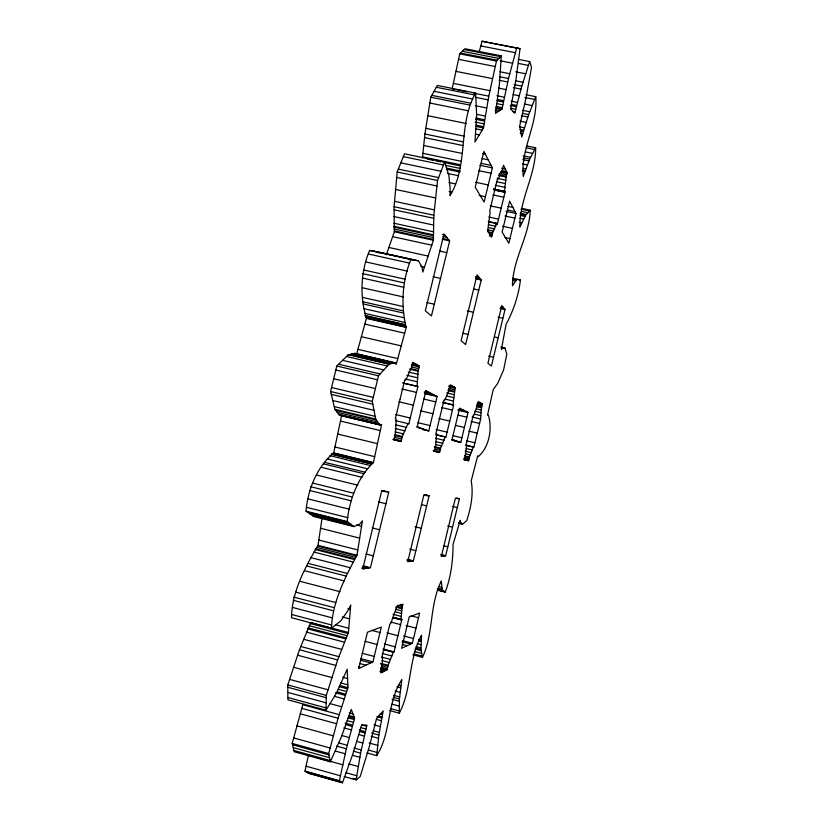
<?xml version="1.0" encoding="UTF-8"?>
<svg xmlns="http://www.w3.org/2000/svg" width="824" height="824" viewBox="0 0 824 824"><rect width="100%" height="100%" fill="white"/><g stroke="black" fill="none" stroke-linecap="round" stroke-linejoin="round"><path stroke-width="1.24" d="M389.628 710.566L399.321 713.193L399.434 699.01L401.834 679.666C386.714 702.357 391.441 732.794 376.712 755.629L366.927 752.92M322.132 517.575L318.012 545.364C305.034 567.499 291.964 591.508 291.5 617.732L331.382 628.249C332.505 602.076 344.71 577.923 356.967 555.283L362.436 520.83L359.872 523.992L354.001 526.618L347.172 521.52C349.386 499.972 357.668 477.673 373.406 462.573L381.584 424.679L379.586 424.854L339.488 415.265L334.925 409.343L330.589 391.513L336.8 366.041L348.222 354.784L354.567 353.352L394.696 362.663L396.22 364.383L406.211 327.427C400.67 305.22 402.318 280.871 410.826 259.508L418.541 260.817L422.115 267.522L422.805 272.075L433.403 240.248L433.846 215.229L437.544 180.487L444.538 162.143L404.491 153.8L397.189 171.989L394.078 206.7L394.336 231.76L386.374 254.75M412.814 654.792L422.506 657.356L420.899 649.394L421.558 635.191C408.189 659.344 412.134 688.843 399.321 713.193M348.418 632.502L310.72 622.563L299.442 649.765L287.772 684.94L287.895 699.803L326.005 710.206L326.283 695.384L337.634 659.962L348.418 632.502L350.746 605.012L347.893 610.646L340.776 620.905L331.382 628.249M453.015 404.759L455.209 387.682L450.481 384.839L449.41 389.268L444.672 400.443L444.002 400.093L435.906 433.558L436.607 433.805L435.546 446.629L434.485 451.047L439.553 452.489L440.603 448.153L445.248 436.916L445.887 437.142L453.633 405.078L443.25 402.462M422.424 158.002L424.906 134.013L430.777 97.222L437.338 85.449L475.654 93.112L476.653 115.453L474.954 141.986L483.492 127.947L488.776 96.161L496.46 61.048L501.301 55.836L465.024 48.75L459.741 53.848L452.17 88.838L454.693 89.342M401.824 619.576L401.051 619.864L401.824 608.699L402.874 604.322L396.993 606.165L390.71 623.665L389.886 623.974L381.728 657.707L382.583 657.305L381.945 668.449L380.863 672.92L387.095 669.654L388.145 665.287L393.223 652.278L394.016 651.908L401.824 619.576L394.542 617.681M395.448 420.631L408.858 423.835L417.881 386.58L417.047 386.147L418.067 371.161L419.292 366.113L412.865 362.261L411.609 367.432L405.707 380.276L404.79 379.802L400.062 399.29M481.237 410.022L482.256 403.925L478.641 401.752L473.769 415.492L473.254 415.234L466.209 444.455L466.734 444.641L464.685 459.648L468.568 460.75L469.484 456.949L473.357 447.02L473.852 447.205L480.639 419.045L481.237 410.022L476.354 408.869M497.346 224.077L505.03 192.26L504.556 191.343L506.08 177.067L507.121 172.762L503.526 165.315L502.465 169.713L498.18 179.045L497.665 178.056L489.641 211.243L490.177 212.129L487.664 230.988L491.588 237.055L492.628 232.759L496.851 223.252L497.346 224.077L494.905 223.551M527.144 146.044L535.662 147.795C535.827 175.213 519.172 199.573 519.944 227.064L525.547 215.26L530.265 210.172L521.746 208.369M444.538 162.143L448.884 175.337L450.162 189.015L450.007 195.721C469.124 164.553 457.485 124.465 475.654 93.112M501.301 55.836L499.437 83.945L495.523 113.403L502.022 108.974L508.521 78.517L516.699 47.916L520.026 48.719L515.979 79.413L510.561 109.015L514.794 113.197L521.788 86.129L529.688 61.584L518.409 59.39M376.712 755.629L378.865 735.049L383.191 710.906L376.547 718.61L369.337 746.626L360.191 776.569L356.112 779.906L344.123 776.548M530.265 210.172C529.245 236.55 512.672 259.23 512.456 285.743L517.06 279.295L520.408 279.995C518.657 295.538 513.434 310.638 506.07 324.368L501.435 349.335L502.63 347.862L504.927 348.068L506.842 354.124L503.577 370.017L497.675 383.397L493.195 389.649L487.499 415.214L488.385 415.131C492.474 428.861 489.363 446.814 478.414 456.527L477.735 455.754L471.184 481.01C473.687 494.184 470.792 508.078 466.734 520.727L462.522 524.157L458.844 523.25M356.112 779.906L360.593 753.146L366.917 725.048L361.602 725.099L352.837 754.042L342.475 782.8L308.516 773.273L304.983 771.161L308.413 755.217L312.1 756.247M354.001 526.618L313.831 516.524L306.023 511.189C307.764 489.477 316.941 467.033 333.679 452.881L373.406 462.573M333.679 452.881L341.723 415.142L339.488 415.265M342.475 782.8L339.375 780.802L346.348 748.789L354.608 718.271L351.261 709.402L341.342 736.955L330.321 761.798L294.271 751.756L292.19 743.423L302.81 704.726L339.189 714.655M399.959 399.681L395.293 418.952L396.241 419.292L395.376 434.392L394.119 439.563L401.02 441.53L402.246 436.483L407.993 423.515L408.858 423.835M370.45 567.684L388.804 491.928L381.594 491.228L362.756 568.91L370.45 567.684L363.054 565.8M449.636 240.896L431.446 315.952L425.328 310.833L443.982 233.892L449.636 240.896L442.22 239.279M372.912 661.878L381.316 627.115L367.473 632.214L358.656 668.614L372.912 661.878L360.83 658.664M428.758 430.973L437.091 396.509L425.926 390.731L417.191 426.811L428.758 430.973L422.702 429.531M492.392 167.869L484.131 202.045L475.211 187.182L483.863 151.41L492.392 167.869L479.805 165.253M429.098 495.791L423.793 495.286L407.726 561.762L413.38 560.866L429.098 495.791L425.411 494.884M481.216 280.006L465.622 344.556L461.121 340.796L477.055 274.856L481.216 280.006L476.303 278.924M412.361 643.235L419.643 613.035L409.24 616.857L401.649 648.292L412.361 643.235L402.503 640.65M460.781 442.488L468.011 412.505L459.617 408.158L452.088 439.367L460.781 442.488L454.611 441.015M516.02 213.478L508.841 243.245L502.125 232.049L509.603 201.087L516.02 213.478L506.132 211.377M459.421 498.705L455.363 498.314L441.355 556.416L445.681 555.726L459.421 498.705L456.352 498.036M505.019 309.484L491.372 366.103L487.921 363.219L501.837 305.529L505.019 309.484L500.127 308.392M379.586 424.854L375.682 419.066L372.273 401.391L378.494 375.796L388.99 364.249L394.696 362.663M330.321 761.798L328.683 753.558L338.077 718.25L347.934 687.679L347.203 669.243L336.779 692.541L326.005 710.206M479.218 51.758L482.081 41.2L518.378 48.317M525.928 94.709L535.765 96.665L528.658 114.598L521.746 137.031L519.738 125.763L526 98.066L531.521 67.372L529.688 61.584M356.339 355.123L366.433 318.373C359.666 296.465 360.572 271.693 369.585 250.434L378.267 251.959L378.937 253.04M437.874 590.221L445.238 592.116C450.986 576.944 453.004 560.547 453.056 544.406L460.235 520.366L460.565 522.509L462.522 524.157M535.662 147.795L529.657 159.114L523.261 176.326C520.531 149 538.051 123.95 535.765 96.665M422.506 657.356C433.743 633.131 429.335 605.043 441.293 581.054L442.2 590.036L445.238 592.116M313.831 516.524L314.861 516.133M485.274 41.952L520.026 48.719M480.794 45.948L515.422 52.684M464.211 49.543L500.549 56.64M462.398 51.284L498.891 58.422M518.43 63.427L528.462 65.395M500.24 60.77L512.61 63.191M460.575 53.045L497.222 60.224M459.741 53.848L496.46 61.048M458.556 59.328L495.255 66.538M515.7 71.832L525.753 73.81M499.89 71.77L509.798 73.717M499.849 76.797L508.521 78.517M515.463 80.773L523.034 82.266M455.95 71.369L492.608 78.62M499.076 80.268L507.738 81.978M514.217 84.625L521.788 86.129M513.404 87.632L520.974 89.136M498.602 88.127L506.029 89.6M513.095 94.564L519.182 95.769M524.806 97.479L534.663 99.436M453.344 83.379L489.971 90.681M496.893 95.728L504.319 97.211M457.217 89.847L467.311 91.866M473.625 93.122L488.776 96.161M511.292 101.198L517.379 102.413M524.806 104.092L532.232 105.575M436.318 87.272L474.696 94.956M497.356 99.436L503.546 100.672M497.119 100.734L503.31 101.97M511.694 104.463L516.566 105.441M475.5 97.335L488.117 99.859M510.2 105.431L516.288 106.656M496.604 103.587L502.784 104.823M434.073 91.31L472.585 99.035M522.323 110.272L529.781 111.765M510.808 108.335L515.68 109.314M496.079 106.43L502.259 107.676M495.842 107.728L502.022 108.974M512.631 111.498L515.072 111.982M522.437 113.352L528.658 114.598M431.807 95.368L470.463 103.144M496.069 108.655L501.023 109.654M475.345 105.699L486.675 107.985M430.777 97.222L469.484 105.019M495.059 110.406L498.798 111.158M521.644 115.782L527.865 117.029M429.85 103.01L468.506 110.828M519.903 121.138L526.134 122.395M476.437 114.299L485.233 116.081M519.398 126.772L524.394 127.782M475.788 117.966L484.584 119.748M475.623 119.253L484.409 121.035M519.851 129.481L523.601 130.233M520.809 130.789L523.312 131.294M475.263 122.076L484.038 123.858M520.171 133.127L522.673 133.632M476.148 125.145L483.667 126.669M427.831 115.7L466.363 123.538M475.984 126.422L483.492 127.947M475.912 128.832L482.184 130.11M475.603 134.157L479.259 134.899M526.196 147.795L534.735 149.535M425.812 128.307L464.231 136.176M525.331 151.904L532.685 153.408M424.906 134.013L463.273 141.903M523.219 155.798L530.605 157.322M523.487 157.847L529.657 159.114M424.525 137.608L462.831 145.498M522.766 159.64L528.946 160.917M482.73 153.563L485.254 154.088M522.416 163.873L527.37 164.903M423.68 145.488L461.873 153.388M482.019 158.548L488.23 159.835M523.302 168.395L525.784 168.91M522.581 170.218L525.063 170.733M522.303 171.093L524.785 171.608M481.329 163.368L491.114 165.397M501.61 168.302L505.349 169.075M422.846 153.315L460.925 161.226M501.631 170.589L506.575 171.619M500.971 171.474L507.121 172.762M500.807 172.154L506.966 173.431M422.475 156.859L460.492 164.779M499.22 173.37L506.606 174.915M427.326 159.022L433.455 160.299M435.906 160.814L440.809 161.834M443.261 162.338L460.42 165.923M478.517 170.589L491.104 173.205M498.86 174.853L506.245 176.388M498.695 175.522L506.08 177.067M403.358 156.622L443.456 164.996M445.578 165.367L460.266 168.426M497.305 178.386L505.905 180.178M446.67 168.117L460.111 170.928M446.608 169.25L460.049 172.062M497.006 181.836L505.586 183.628M400.855 162.864L441.056 171.279M447.483 173.4L458.494 175.708M495.348 185.318L505.133 187.367M475.675 182.31L488.261 184.957M493.555 189.036L504.556 191.343M398.342 169.126L438.646 177.603M493.638 189.18L504.628 191.487M493.803 189.489L504.793 191.807M493.978 189.808L504.958 192.116M494.06 189.953L505.03 192.26M448.915 182.506L455.064 183.803M397.189 171.989L437.544 180.487M492.855 194.917L503.825 197.224M396.694 177.479L436.957 185.987M479.125 195.37L485.418 196.699M449.121 191.456L451.593 191.982M508.037 206.381L512.878 207.411M520.995 209.152L529.533 210.954M521.788 211.397L527.926 212.695M490.218 205.835L501.188 208.163M507.594 210.027L515.052 211.603M520.129 213.148L526.289 214.456M520.593 214.209L525.547 215.26M519.985 215.383L524.929 216.434M395.623 189.469L435.68 197.987M519.862 218.236L523.58 219.03M505.009 216.022L514.897 218.123M519.11 222.295L521.602 222.83M488.797 217.021L498.541 219.102M394.562 201.344L434.413 209.863M488.292 221.419L496.923 223.376M488.56 221.831L497.099 223.665M494.833 223.428L497.263 223.943M502.547 226.24L512.435 228.351M488.395 224.705L495.739 226.281M394.078 206.7L433.846 215.229M488.529 227.589L494.658 228.897M394.026 209.79L433.723 218.308M487.478 229.752L493.617 231.07M487.705 231.698L492.628 232.759M488.776 232.636L492.474 233.429M489.652 234.377L492.113 234.902M505.019 237.528L509.963 238.589M489.291 235.849L491.753 236.385M393.923 216.537L433.445 225.055M393.821 223.222L433.177 231.74M442.447 234.48L444.888 235.015M443.096 236.622L446.845 237.436M393.779 226.25L433.053 234.758M393.862 227.115L433.105 235.623M442.57 238.476L448.771 239.825M394.057 229.01L433.228 237.508M394.253 230.895L433.352 239.393M394.336 231.76L433.403 240.248M392.636 236.653L431.766 245.181M439.388 250.99L446.793 252.608M388.887 247.478L428.13 256.079M512.487 278.265L520.408 279.995M512.806 279.027L516.576 279.851M513.084 280.541L515.494 281.077M376.939 251.722L418.541 260.817M373.983 251.207L414.729 260.168M369.585 250.434L412.062 259.714M475.438 276.637L479.166 277.461M368.462 254.039L409.734 263.134M475.644 278.131L480.577 279.212M420.786 266.245L424.473 267.058M433.136 276.761L440.552 278.399M365.98 261.981L407.303 271.127M473.862 288.987L478.785 290.079M363.497 269.953L404.872 279.151M362.364 273.578L403.77 282.807M500.971 306.971L503.443 307.527M500.848 308.052L504.535 308.876M362.436 278.059L403.719 287.277M497.995 317.219L502.887 318.322M467.28 310.885L473.429 312.265M362.601 287.813L403.606 297.011M426.884 302.552L434.289 304.211M362.766 297.433L403.492 306.61M362.838 301.759L403.441 310.936M363.178 303.932L403.688 313.089M494.534 336.944L498.201 337.778M363.92 308.66L404.224 317.796M463.15 333.349L468.063 334.462M364.651 313.347L404.759 322.462M364.991 315.468L404.996 324.563M365.217 315.922L405.192 325.017M500.879 347.203L504.927 348.068M501.311 347.398L503.783 347.965M365.712 316.921L405.604 326.005M366.206 317.92L406.016 326.984M366.433 318.373L406.211 327.427M364.857 324.1L404.656 333.184M488.622 356.133L493.504 357.256M361.396 336.717L401.226 345.874M357.915 349.366L397.786 358.594M412.371 363.343L416.12 364.208M412.113 364.095L418.304 365.526M411.887 364.404L419.292 366.113M411.701 365.187L419.097 366.907M394.933 362.931L354.567 353.352M353.589 353.578L393.81 362.91M411.279 366.927L418.685 368.637M391.709 362.653L395.458 363.528M351.426 354.062L391.863 363.446M410.857 368.658L418.262 370.378M349.232 354.557L389.896 364.002M348.222 354.784L388.99 364.249M409.435 369.162L418.067 371.161M346.471 356.504L387.383 366.021M408.241 372.005L418.087 374.302M342.578 360.346L383.809 369.955M406.871 375.301L417.923 377.876M449.142 385.405L452.87 386.281M449.554 386.096L454.488 387.249M449.059 386.25L455.209 387.682M448.905 386.93L455.044 388.362M448.544 388.413L454.683 389.855M405.315 378.978L417.572 381.842M338.623 364.249L380.173 373.952M448.184 389.906L454.323 391.349M448.019 390.586L454.158 392.018M336.8 366.041L378.494 375.796M446.742 392.945L454.096 394.665M402.812 382.933L417.459 386.363M403.111 383.088L417.881 386.58M478.002 402.267L480.464 402.843M478.023 402.73L481.7 403.595M477.374 402.781L482.256 403.925M335.832 370.017L377.526 379.792M446.536 395.983L453.88 397.704M425.318 391.101L427.738 391.668M477.23 403.379L482.122 404.522M424.206 391.946L431.642 393.687M476.911 404.677L481.803 405.83M424.442 393.069L435.412 395.644M424.978 393.666L437.091 396.509M476.602 405.985L481.484 407.138M401.844 388.969L416.47 392.399M444.97 399.074L453.519 401.082M476.457 406.582L481.34 407.736M482.081 41.2L485.861 42.086M442.581 402.452L453.633 405.078M423.68 399.043L435.793 401.896M474.912 411.217L481 412.649M333.699 378.772L375.384 388.588M459.071 409.24L463.902 410.383M458.051 409.806L466.745 411.846M458.144 410.177L468.011 412.505M474.562 414.163L480.639 415.595M441.468 407.509L452.417 410.084M472.08 417.006L480.639 419.045M458.247 415.152L466.889 417.191M398.744 401.741L413.37 405.202M331.557 387.527L373.251 397.384M471.101 421.445L479.578 423.443M420.817 410.867L432.93 413.73M330.589 391.513L372.273 401.391M438.811 418.51L449.76 421.105M331.279 394.356L372.819 404.203M455.765 425.442L464.396 427.491M468.763 431.107L477.24 433.125M395.644 414.534L410.27 418.005M332.783 400.526L373.993 410.331M417.953 422.702L430.066 425.586M436.154 429.52L447.092 432.137M334.266 406.603L375.157 416.357M416.645 426.914L419.076 427.491M453.272 435.742L461.914 437.802M418.159 427.759L423.114 428.943M422.146 429.18L427.017 430.344M334.925 409.343L375.682 419.066M466.436 440.778L474.912 442.797M335.656 410.28L376.3 419.983M395.499 424.793L406.531 427.429M436.71 434.876L445.341 436.947M435.824 434.701L445.887 437.142M337.232 412.319L377.649 421.991M451.686 439.8L456.517 440.953M452.016 440.232L459.473 442.014M338.788 414.348L378.988 423.969M347.604 416.656L355.093 418.448M361.324 419.931L372.551 422.619M375.044 423.217L381.275 424.71M340.611 415.203L379.339 424.473M466.075 445.279L473.44 447.051M339.838 415.244L379.905 424.834M465.375 445.176L473.852 447.205M395.252 428.573L405.068 430.921M435.494 438.255L444.043 440.294M466.271 448.544L472.348 450.007M395.026 431.889L403.636 433.96M435.525 441.571L442.859 443.322M340.456 421.054L380.307 430.612M465.272 451.212L471.349 452.675M394.84 434.701L402.246 436.483M435.577 444.486L441.705 445.959M394.655 435.494L402.05 437.266M465.519 453.828L470.391 455.002M434.454 446.68L440.603 448.153M394.233 437.225L401.628 439.007M434.299 447.36L440.438 448.833M464.592 455.775L469.484 456.949M393.81 438.955L401.206 440.737M435.165 449.142L440.078 450.326M465.673 456.661L469.34 457.547M393.192 439.47L397.456 440.51M393.099 439.604L401.02 441.53M433.579 450.337L439.717 451.82M464.139 457.67L469.021 458.844M433.218 450.8L437.534 451.923M433.424 450.965L439.553 452.489M463.819 458.978L468.712 460.153M463.799 459.504L466.26 460.091M463.974 459.607L468.568 460.75M337.696 434.042L377.485 443.652M334.935 446.999L374.683 456.661M333.287 453.087L373.056 462.779M332.443 453.54L372.283 463.253M331.588 453.983L371.511 463.727M331.197 454.189L371.161 463.933M329.991 455.672L370.038 465.447M327.303 458.968L367.556 468.815M324.594 462.295L365.053 472.204M323.348 463.819L363.899 473.759M321.36 467.321L362.035 477.312M424.587 494.802L428.284 495.708M423.989 494.925L426.472 495.543M452.386 506.399L457.279 507.605M382.748 490.599L387.702 491.815M381.502 490.661L385.241 491.578M316.952 475.118L357.884 485.212M421.733 504.731L426.636 505.946M312.471 483.029L353.671 493.236M378.546 501.919L385.941 503.752M459.081 522.725L461.543 523.333M458.535 522.993L462.213 523.899M310.411 486.654L351.745 496.913M309.731 490.507L351.024 500.776M447.669 525.98L452.551 527.195M308.217 498.942L349.448 509.242M415.1 526.773L421.239 528.308M306.703 507.368L347.882 517.688M306.023 511.189L347.172 521.52M372.242 527.926L379.627 529.781M444.167 545.89L447.823 546.806M307.27 512.044L348.264 522.334M356.668 525.022L361.571 526.258M309.968 513.888L350.622 524.105M312.636 515.7L352.95 525.846M440.799 554.49L445.681 555.726M441.345 554.902L445.012 555.829M441.077 555.448L443.539 556.066M409.693 549.134L415.832 550.679M320.546 528.246L359.686 538.134M407.241 559.3L413.38 560.866M407.581 559.754L412.505 561M406.86 560.361L410.579 561.309M318.795 540.029L357.822 549.938M365.928 553.955L373.313 555.84M318.012 545.364L356.967 555.283M317.559 546.003L356.545 555.932M316.56 547.414L355.618 557.374M315.551 548.836L354.681 558.816M315.098 549.474L354.258 559.465M313.779 552.018L353.022 562.04M363.085 566.294L369.265 567.87M439.316 586.698L441.716 587.316M362.91 567.334L366.649 568.292M361.551 568.096L363.981 568.715M438.461 588.264L442.055 589.191M437.431 588.81L442.2 590.036M437.699 589.088L442.684 590.365M437.544 589.5L443.734 591.086M437.379 589.902L444.775 591.786M310.875 557.642L350.282 567.746M307.949 563.328L347.512 573.494M306.6 565.923L346.245 576.12M304.602 570.723L344.329 580.971M400.258 604.373L402.709 605.012M397.436 605.238L402.349 606.516M300.173 581.373L340.096 591.714M397.075 606.742L401.988 608.019M395.685 607.113L401.824 608.699M395.757 609.276L401.875 610.862M395.654 611.892L401.762 613.478M411.114 615.827L418.51 617.753M392.955 614.261L401.484 616.486M295.692 592.126L335.811 602.581M394.418 617.722L401.7 619.627M392.924 617.506L401.442 619.72M392.533 617.639L401.175 619.823M347.924 608.709L350.385 609.358M406.15 625.56L416.007 628.125M390.895 622.089L400.608 624.623M293.643 597.06L333.844 607.566M293.303 600.315L333.463 610.811M342.228 616.929L349.572 618.855M418.541 639.362L421.033 640.021M403.647 635.932L413.493 638.518M292.561 607.442L332.608 617.949M418.53 640.845L421.012 641.494M386.992 632.873L397.92 635.737M371.542 630.329L380.008 632.544M417.253 643.75L420.971 644.729M402.071 641.721L410.743 643.997M335.368 624.726L348.779 628.249M415.986 646.644L420.92 647.942M291.83 614.529L331.763 625.035M402.287 644.45L407.118 645.717M415.976 648.097L420.899 649.394M415.018 649.044L421.157 650.661M310.246 623.541L347.965 633.491M414.379 651.475L421.713 653.411M384.314 643.966L395.242 646.85M309.196 625.704L346.986 635.675M413.751 653.875L422.259 656.131M365.032 641.299L377.114 644.492M308.155 627.878L345.987 637.879M307.682 628.866L345.534 638.878M382.964 649.075L394.016 651.908M383.902 649.518L393.625 652.093M383.49 649.703L393.347 652.217M306.404 632.101L344.308 642.143M382.192 653.432L391.936 656.017M382.109 657.192L390.658 659.468M362.138 653.236L374.23 656.45M303.582 639.269L341.599 649.364M382.048 660.621L389.381 662.568M380.791 663.33L388.145 665.287M380.626 664.01L387.98 665.967M361.036 660.302L370.769 662.887M381.491 665.833L387.62 667.471M381.131 667.337L387.259 668.975M300.739 646.48L338.88 656.646M380.966 668.017L387.095 669.654M380.503 668.254L386.641 669.891M359.769 663.526L365.949 665.174M380.698 669.109L385.632 670.427M380.904 669.964L384.612 670.952M381.533 670.612L384.149 671.199M381.388 670.684L383.943 671.313M380.925 670.921L383.407 671.581M299.442 649.765L337.634 659.962M379.977 671.488L382.377 672.126M358.553 666.874L360.974 667.522M297.629 655.214L335.873 665.452M398.363 685.053L400.835 685.712M396.9 686.804L400.618 687.803M395.201 691.058L400.134 692.387M342.712 677.235L347.563 678.543M293.632 667.265L331.99 677.586M393.501 695.291L399.65 696.949M340.57 682.89L347.821 684.847M393.295 697.351L399.434 699.01M392.059 699.267L399.413 701.255M339.498 685.403L347.934 687.679M339.066 686.598L347.501 688.874M338.108 689.235L346.543 691.511M392.059 704.17L399.372 706.147M337.14 691.872L345.596 694.158M289.615 679.398L328.076 689.801M335.492 692.737L345.153 695.353M390.834 708.702L399.331 711.009M334.389 696.301L344.051 698.917M287.772 684.94L326.283 695.384M287.792 687.278L326.242 697.722M380.039 713.811L382.439 714.46M378.329 715.922L381.924 716.901M329.518 703.48L341.63 706.776M287.834 692.407L326.149 702.831M376.898 716.705L381.687 718.013M376.465 719.383L381.244 720.681M349.232 712.863L352.95 713.883M287.875 697.506L326.047 707.909M349.16 715.562L354.093 716.911M348.459 716.592L354.608 718.271M374.065 724.863L380.276 726.552M348.078 717.859L354.217 719.537M347.234 720.65L353.383 722.329M301.666 708.29L338.077 718.25M361.757 724.945L366.608 726.274M345.153 723.101L352.538 725.12M373.107 730.703L379.308 732.402M361.077 727.644L365.918 728.972M345.998 724.708L352.147 726.397M371.439 733.02L378.865 735.049M300.193 713.769L336.614 723.75M359.171 730.013L365.228 731.671M360.067 731.568L364.919 732.896M343.855 727.86L351.24 729.889M371.119 736.265L378.525 738.294M359.398 734.74L364.239 736.069M369.173 743.032L377.783 745.401M341.867 735.544L349.252 737.583M356.699 741.363L362.756 743.032M296.939 725.831L333.39 735.873M368.472 750.077L377.042 752.446M338.633 742.898L347.254 745.277M354.011 747.986L361.262 749.984M336.491 746.06L346.348 748.789M353.341 751.138L360.593 753.146M293.674 737.923L330.156 748.027M352.641 755.34L359.882 757.349M335.399 751.066L345.256 753.795M292.19 743.423L328.683 753.558M292.52 744.741L328.941 754.866M293.231 747.615L329.507 757.709M348.717 763.889L358.347 766.577M293.941 750.468L330.063 760.521M314.562 756.926L318.249 757.956M320.711 758.646L342.856 764.816M346.008 772.737L356.813 775.755M353.166 778.381L356.761 779.38M306.054 766.176L340.466 775.817M304.983 771.161L339.375 780.802M305.539 771.491L339.869 781.121M306.765 772.222L340.93 781.811M307.97 772.943L341.991 782.491"/></g></svg>
